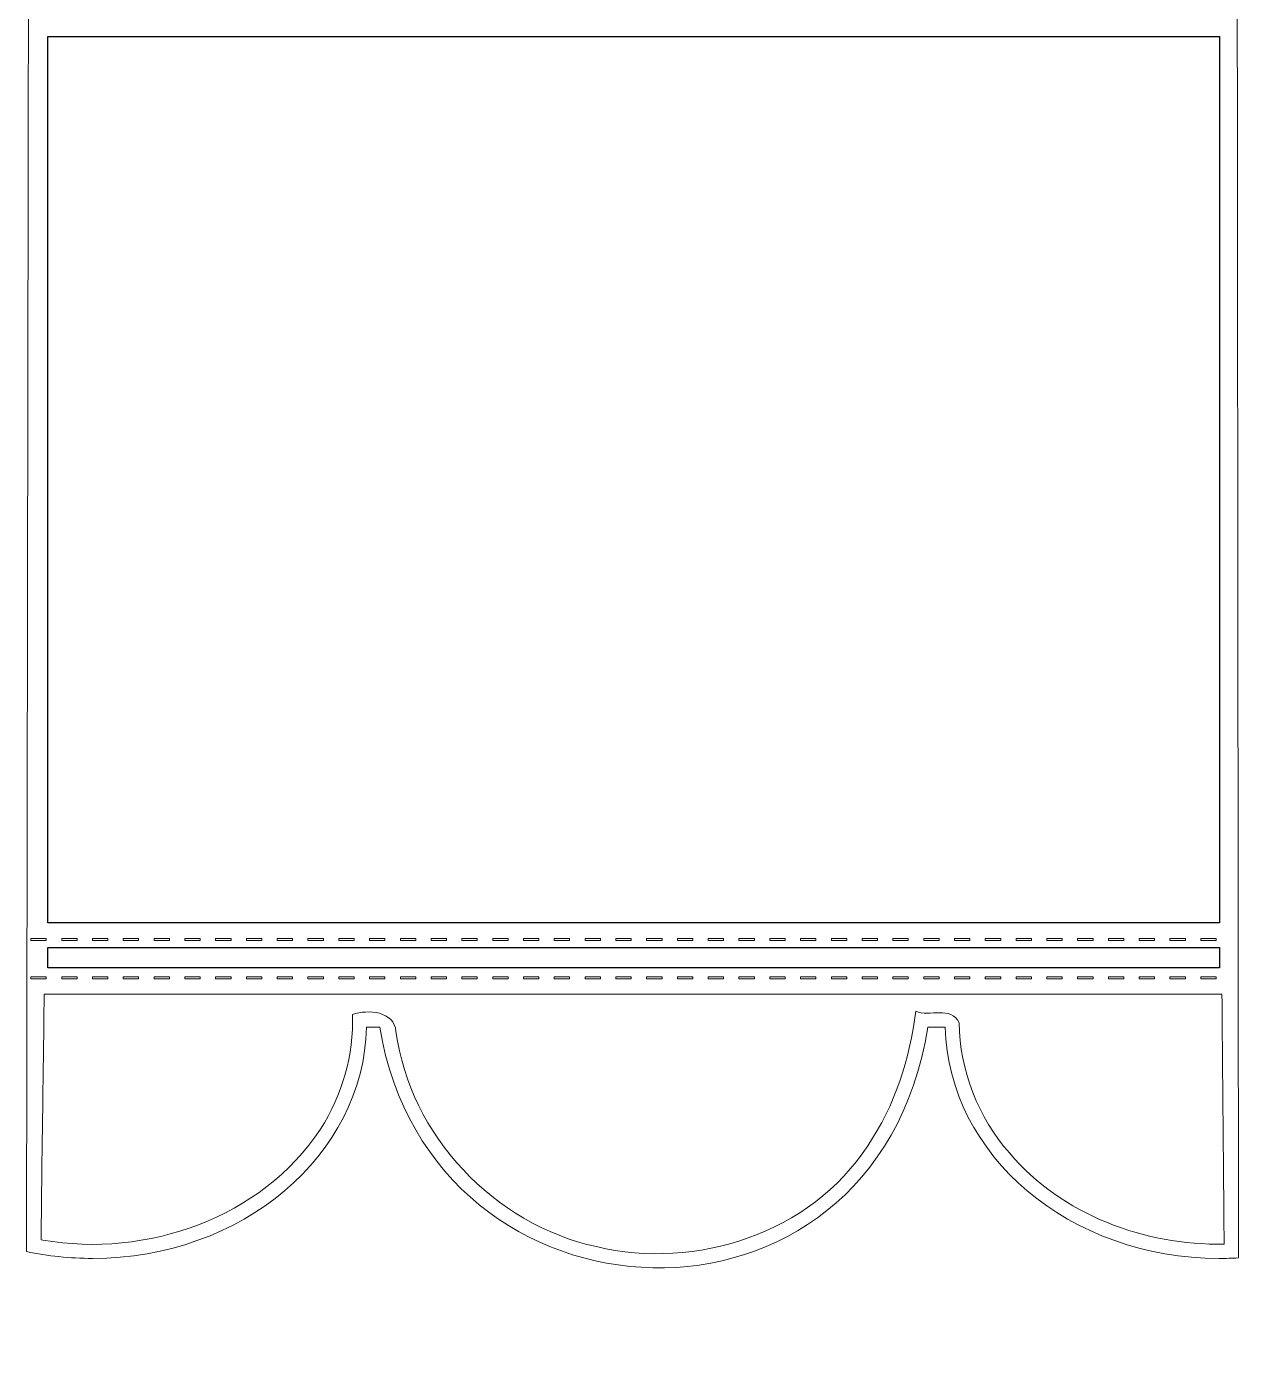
# Model space of a CAD drawing. Header units: centimetres. Extents: x -6.7 to 6.7, y -14.3 to 13.3.
# Drawn here: x -6.74 to 6.74, y -14.3 to 0.51 of the extents above; entities that cross this region are included whole.
import ezdxf

# ---------------------------------------------------------------- set-up
doc = ezdxf.new("R2010")
doc.units = ezdxf.units.CM
doc.header["$MEASUREMENT"] = 0
doc.layers.add('Layer 1', color=7, linetype='Continuous')

msp = doc.modelspace()

# ---------------------------------------------------------------- linework, layer by layer
at = {"layer": 'Layer 1', "color": 42, "lineweight": 20}
for points, knots in [([(-6.73678, -13.11381), (-6.50203, -13.16373), (-6.25661, -13.1907), (-6.00401, -13.1907), (-6.00401, -13.1907), (-4.34203, -13.1907), (-2.98967, -12.04397), (-2.95726, -10.62065), (-2.95726, -10.62065), (-2.95726, -10.62065), (-2.81017, -10.62065), (-2.81017, -10.62065), (-2.81017, -10.62065), (-2.24675, -14.07084), (2.69384, -14.3019), (3.28332, -10.62065), (3.28332, -10.62065), (3.28332, -10.62065), (3.47788, -10.62065), (3.47788, -10.62065), (3.47788, -10.62065), (3.51029, -12.04397), (4.86198, -13.1907), (6.52396, -13.1907), (6.52396, -13.1907), (6.5954, -13.1907), (6.66635, -13.18885), (6.73657, -13.18468), (6.73657, -13.18468), (6.73657, -13.18468), (6.71317, 13.29534), (6.71317, 13.29534), (6.71317, 13.29534), (6.71317, 13.29534), (-6.69867, 13.29534), (-6.69867, 13.29534), (-6.69867, 13.29534), (-6.69867, 13.29534), (-6.73678, -13.11381), (-6.73678, -13.11381)], [0, 0, 0, 0, 0.09090909, 0.09090909, 0.09090909, 0.09090909, 0.18181818, 0.18181818, 0.18181818, 0.18181818, 0.27272727, 0.27272727, 0.27272727, 0.27272727, 0.36363636, 0.36363636, 0.36363636, 0.36363636, 0.45454545, 0.45454545, 0.45454545, 0.45454545, 0.54545455, 0.54545455, 0.54545455, 0.54545455, 0.63636364, 0.63636364, 0.63636364, 0.63636364, 0.72727273, 0.72727273, 0.72727273, 0.72727273, 0.81818182, 0.81818182, 0.81818182, 0.81818182, 1, 1, 1, 1]), ([(-6.68931, -9.65454), (-6.68931, -9.65454), (-6.68931, -9.63315), (-6.68931, -9.63315), (-6.68931, -9.63315), (-6.68931, -9.63315), (-6.51815, -9.63315), (-6.51815, -9.63315), (-6.51815, -9.63315), (-6.51815, -9.63315), (-6.51815, -9.65454), (-6.51815, -9.65454), (-6.51815, -9.65454), (-6.51815, -9.65454), (-6.68931, -9.65454), (-6.68931, -9.65454)], [0, 0, 0, 0, 0.2, 0.2, 0.2, 0.2, 0.4, 0.4, 0.4, 0.4, 0.6, 0.6, 0.6, 0.6, 1, 1, 1, 1]), ([(-6.347, -9.65454), (-6.347, -9.65454), (-6.347, -9.63315), (-6.347, -9.63315), (-6.347, -9.63315), (-6.347, -9.63315), (-6.17584, -9.63315), (-6.17584, -9.63315), (-6.17584, -9.63315), (-6.17584, -9.63315), (-6.17584, -9.65454), (-6.17584, -9.65454), (-6.17584, -9.65454), (-6.17584, -9.65454), (-6.347, -9.65454), (-6.347, -9.65454)], [0, 0, 0, 0, 0.2, 0.2, 0.2, 0.2, 0.4, 0.4, 0.4, 0.4, 0.6, 0.6, 0.6, 0.6, 1, 1, 1, 1]), ([(-6.00468, -9.65454), (-6.00468, -9.65454), (-6.00468, -9.63315), (-6.00468, -9.63315), (-6.00468, -9.63315), (-6.00468, -9.63315), (-5.83352, -9.63315), (-5.83352, -9.63315), (-5.83352, -9.63315), (-5.83352, -9.63315), (-5.83352, -9.65454), (-5.83352, -9.65454), (-5.83352, -9.65454), (-5.83352, -9.65454), (-6.00468, -9.65454), (-6.00468, -9.65454)], [0, 0, 0, 0, 0.2, 0.2, 0.2, 0.2, 0.4, 0.4, 0.4, 0.4, 0.6, 0.6, 0.6, 0.6, 1, 1, 1, 1]), ([(-5.66236, -9.65454), (-5.66236, -9.65454), (-5.66236, -9.63315), (-5.66236, -9.63315), (-5.66236, -9.63315), (-5.66236, -9.63315), (-5.4912, -9.63315), (-5.4912, -9.63315), (-5.4912, -9.63315), (-5.4912, -9.63315), (-5.4912, -9.65454), (-5.4912, -9.65454), (-5.4912, -9.65454), (-5.4912, -9.65454), (-5.66236, -9.65454), (-5.66236, -9.65454)], [0, 0, 0, 0, 0.2, 0.2, 0.2, 0.2, 0.4, 0.4, 0.4, 0.4, 0.6, 0.6, 0.6, 0.6, 1, 1, 1, 1]), ([(-5.32005, -9.65454), (-5.32005, -9.65454), (-5.32005, -9.63315), (-5.32005, -9.63315), (-5.32005, -9.63315), (-5.32005, -9.63315), (-5.14889, -9.63315), (-5.14889, -9.63315), (-5.14889, -9.63315), (-5.14889, -9.63315), (-5.14889, -9.65454), (-5.14889, -9.65454), (-5.14889, -9.65454), (-5.14889, -9.65454), (-5.32005, -9.65454), (-5.32005, -9.65454)], [0, 0, 0, 0, 0.2, 0.2, 0.2, 0.2, 0.4, 0.4, 0.4, 0.4, 0.6, 0.6, 0.6, 0.6, 1, 1, 1, 1]), ([(-4.97773, -9.65454), (-4.97773, -9.65454), (-4.97773, -9.63315), (-4.97773, -9.63315), (-4.97773, -9.63315), (-4.97773, -9.63315), (-4.80657, -9.63315), (-4.80657, -9.63315), (-4.80657, -9.63315), (-4.80657, -9.63315), (-4.80657, -9.65454), (-4.80657, -9.65454), (-4.80657, -9.65454), (-4.80657, -9.65454), (-4.97773, -9.65454), (-4.97773, -9.65454)], [0, 0, 0, 0, 0.2, 0.2, 0.2, 0.2, 0.4, 0.4, 0.4, 0.4, 0.6, 0.6, 0.6, 0.6, 1, 1, 1, 1]), ([(-4.63542, -9.65454), (-4.63542, -9.65454), (-4.63542, -9.63315), (-4.63542, -9.63315), (-4.63542, -9.63315), (-4.63542, -9.63315), (-4.46426, -9.63315), (-4.46426, -9.63315), (-4.46426, -9.63315), (-4.46426, -9.63315), (-4.46426, -9.65454), (-4.46426, -9.65454), (-4.46426, -9.65454), (-4.46426, -9.65454), (-4.63542, -9.65454), (-4.63542, -9.65454)], [0, 0, 0, 0, 0.2, 0.2, 0.2, 0.2, 0.4, 0.4, 0.4, 0.4, 0.6, 0.6, 0.6, 0.6, 1, 1, 1, 1]), ([(-4.2931, -9.65454), (-4.2931, -9.65454), (-4.2931, -9.63315), (-4.2931, -9.63315), (-4.2931, -9.63315), (-4.2931, -9.63315), (-4.12194, -9.63315), (-4.12194, -9.63315), (-4.12194, -9.63315), (-4.12194, -9.63315), (-4.12194, -9.65454), (-4.12194, -9.65454), (-4.12194, -9.65454), (-4.12194, -9.65454), (-4.2931, -9.65454), (-4.2931, -9.65454)], [0, 0, 0, 0, 0.2, 0.2, 0.2, 0.2, 0.4, 0.4, 0.4, 0.4, 0.6, 0.6, 0.6, 0.6, 1, 1, 1, 1]), ([(-3.95078, -9.65454), (-3.95078, -9.65454), (-3.95078, -9.63315), (-3.95078, -9.63315), (-3.95078, -9.63315), (-3.95078, -9.63315), (-3.77962, -9.63315), (-3.77962, -9.63315), (-3.77962, -9.63315), (-3.77962, -9.63315), (-3.77962, -9.65454), (-3.77962, -9.65454), (-3.77962, -9.65454), (-3.77962, -9.65454), (-3.95078, -9.65454), (-3.95078, -9.65454)], [0, 0, 0, 0, 0.2, 0.2, 0.2, 0.2, 0.4, 0.4, 0.4, 0.4, 0.6, 0.6, 0.6, 0.6, 1, 1, 1, 1]), ([(-3.60847, -9.65454), (-3.60847, -9.65454), (-3.60847, -9.63315), (-3.60847, -9.63315), (-3.60847, -9.63315), (-3.60847, -9.63315), (-3.43731, -9.63315), (-3.43731, -9.63315), (-3.43731, -9.63315), (-3.43731, -9.63315), (-3.43731, -9.65454), (-3.43731, -9.65454), (-3.43731, -9.65454), (-3.43731, -9.65454), (-3.60847, -9.65454), (-3.60847, -9.65454)], [0, 0, 0, 0, 0.2, 0.2, 0.2, 0.2, 0.4, 0.4, 0.4, 0.4, 0.6, 0.6, 0.6, 0.6, 1, 1, 1, 1]), ([(-3.26615, -9.65454), (-3.26615, -9.65454), (-3.26615, -9.63315), (-3.26615, -9.63315), (-3.26615, -9.63315), (-3.26615, -9.63315), (-3.09499, -9.63315), (-3.09499, -9.63315), (-3.09499, -9.63315), (-3.09499, -9.63315), (-3.09499, -9.65454), (-3.09499, -9.65454), (-3.09499, -9.65454), (-3.09499, -9.65454), (-3.26615, -9.65454), (-3.26615, -9.65454)], [0, 0, 0, 0, 0.2, 0.2, 0.2, 0.2, 0.4, 0.4, 0.4, 0.4, 0.6, 0.6, 0.6, 0.6, 1, 1, 1, 1]), ([(-2.92384, -9.65454), (-2.92384, -9.65454), (-2.92384, -9.63315), (-2.92384, -9.63315), (-2.92384, -9.63315), (-2.92384, -9.63315), (-2.75268, -9.63315), (-2.75268, -9.63315), (-2.75268, -9.63315), (-2.75268, -9.63315), (-2.75268, -9.65454), (-2.75268, -9.65454), (-2.75268, -9.65454), (-2.75268, -9.65454), (-2.92384, -9.65454), (-2.92384, -9.65454)], [0, 0, 0, 0, 0.2, 0.2, 0.2, 0.2, 0.4, 0.4, 0.4, 0.4, 0.6, 0.6, 0.6, 0.6, 1, 1, 1, 1]), ([(-2.58152, -9.65454), (-2.58152, -9.65454), (-2.58152, -9.63315), (-2.58152, -9.63315), (-2.58152, -9.63315), (-2.58152, -9.63315), (-2.41036, -9.63315), (-2.41036, -9.63315), (-2.41036, -9.63315), (-2.41036, -9.63315), (-2.41036, -9.65454), (-2.41036, -9.65454), (-2.41036, -9.65454), (-2.41036, -9.65454), (-2.58152, -9.65454), (-2.58152, -9.65454)], [0, 0, 0, 0, 0.2, 0.2, 0.2, 0.2, 0.4, 0.4, 0.4, 0.4, 0.6, 0.6, 0.6, 0.6, 1, 1, 1, 1]), ([(-2.2392, -9.65454), (-2.2392, -9.65454), (-2.2392, -9.63315), (-2.2392, -9.63315), (-2.2392, -9.63315), (-2.2392, -9.63315), (-2.06804, -9.63315), (-2.06804, -9.63315), (-2.06804, -9.63315), (-2.06804, -9.63315), (-2.06804, -9.65454), (-2.06804, -9.65454), (-2.06804, -9.65454), (-2.06804, -9.65454), (-2.2392, -9.65454), (-2.2392, -9.65454)], [0, 0, 0, 0, 0.2, 0.2, 0.2, 0.2, 0.4, 0.4, 0.4, 0.4, 0.6, 0.6, 0.6, 0.6, 1, 1, 1, 1]), ([(-1.89689, -9.65454), (-1.89689, -9.65454), (-1.89689, -9.63315), (-1.89689, -9.63315), (-1.89689, -9.63315), (-1.89689, -9.63315), (-1.72573, -9.63315), (-1.72573, -9.63315), (-1.72573, -9.63315), (-1.72573, -9.63315), (-1.72573, -9.65454), (-1.72573, -9.65454), (-1.72573, -9.65454), (-1.72573, -9.65454), (-1.89689, -9.65454), (-1.89689, -9.65454)], [0, 0, 0, 0, 0.2, 0.2, 0.2, 0.2, 0.4, 0.4, 0.4, 0.4, 0.6, 0.6, 0.6, 0.6, 1, 1, 1, 1]), ([(-1.55457, -9.65454), (-1.55457, -9.65454), (-1.55457, -9.63315), (-1.55457, -9.63315), (-1.55457, -9.63315), (-1.55457, -9.63315), (-1.38341, -9.63315), (-1.38341, -9.63315), (-1.38341, -9.63315), (-1.38341, -9.63315), (-1.38341, -9.65454), (-1.38341, -9.65454), (-1.38341, -9.65454), (-1.38341, -9.65454), (-1.55457, -9.65454), (-1.55457, -9.65454)], [0, 0, 0, 0, 0.2, 0.2, 0.2, 0.2, 0.4, 0.4, 0.4, 0.4, 0.6, 0.6, 0.6, 0.6, 1, 1, 1, 1]), ([(-1.21225, -9.65454), (-1.21225, -9.65454), (-1.21225, -9.63315), (-1.21225, -9.63315), (-1.21225, -9.63315), (-1.21225, -9.63315), (-1.04109, -9.63315), (-1.04109, -9.63315), (-1.04109, -9.63315), (-1.04109, -9.63315), (-1.04109, -9.65454), (-1.04109, -9.65454), (-1.04109, -9.65454), (-1.04109, -9.65454), (-1.21225, -9.65454), (-1.21225, -9.65454)], [0, 0, 0, 0, 0.2, 0.2, 0.2, 0.2, 0.4, 0.4, 0.4, 0.4, 0.6, 0.6, 0.6, 0.6, 1, 1, 1, 1]), ([(-0.86994, -9.65454), (-0.86994, -9.65454), (-0.86994, -9.63315), (-0.86994, -9.63315), (-0.86994, -9.63315), (-0.86994, -9.63315), (-0.69878, -9.63315), (-0.69878, -9.63315), (-0.69878, -9.63315), (-0.69878, -9.63315), (-0.69878, -9.65454), (-0.69878, -9.65454), (-0.69878, -9.65454), (-0.69878, -9.65454), (-0.86994, -9.65454), (-0.86994, -9.65454)], [0, 0, 0, 0, 0.2, 0.2, 0.2, 0.2, 0.4, 0.4, 0.4, 0.4, 0.6, 0.6, 0.6, 0.6, 1, 1, 1, 1]), ([(-0.52762, -9.65454), (-0.52762, -9.65454), (-0.52762, -9.63315), (-0.52762, -9.63315), (-0.52762, -9.63315), (-0.52762, -9.63315), (-0.35646, -9.63315), (-0.35646, -9.63315), (-0.35646, -9.63315), (-0.35646, -9.63315), (-0.35646, -9.65454), (-0.35646, -9.65454), (-0.35646, -9.65454), (-0.35646, -9.65454), (-0.52762, -9.65454), (-0.52762, -9.65454)], [0, 0, 0, 0, 0.2, 0.2, 0.2, 0.2, 0.4, 0.4, 0.4, 0.4, 0.6, 0.6, 0.6, 0.6, 1, 1, 1, 1]), ([(-0.18531, -9.65454), (-0.18531, -9.65454), (-0.18531, -9.63315), (-0.18531, -9.63315), (-0.18531, -9.63315), (-0.18531, -9.63315), (-0.01415, -9.63315), (-0.01415, -9.63315), (-0.01415, -9.63315), (-0.01415, -9.63315), (-0.01415, -9.65454), (-0.01415, -9.65454), (-0.01415, -9.65454), (-0.01415, -9.65454), (-0.18531, -9.65454), (-0.18531, -9.65454)], [0, 0, 0, 0, 0.2, 0.2, 0.2, 0.2, 0.4, 0.4, 0.4, 0.4, 0.6, 0.6, 0.6, 0.6, 1, 1, 1, 1]), ([(0.15701, -9.65454), (0.15701, -9.65454), (0.15701, -9.63315), (0.15701, -9.63315), (0.15701, -9.63315), (0.15701, -9.63315), (0.32817, -9.63315), (0.32817, -9.63315), (0.32817, -9.63315), (0.32817, -9.63315), (0.32817, -9.65454), (0.32817, -9.65454), (0.32817, -9.65454), (0.32817, -9.65454), (0.15701, -9.65454), (0.15701, -9.65454)], [0, 0, 0, 0, 0.2, 0.2, 0.2, 0.2, 0.4, 0.4, 0.4, 0.4, 0.6, 0.6, 0.6, 0.6, 1, 1, 1, 1]), ([(0.49933, -9.65454), (0.49933, -9.65454), (0.49933, -9.63315), (0.49933, -9.63315), (0.49933, -9.63315), (0.49933, -9.63315), (0.67049, -9.63315), (0.67049, -9.63315), (0.67049, -9.63315), (0.67049, -9.63315), (0.67049, -9.65454), (0.67049, -9.65454), (0.67049, -9.65454), (0.67049, -9.65454), (0.49933, -9.65454), (0.49933, -9.65454)], [0, 0, 0, 0, 0.2, 0.2, 0.2, 0.2, 0.4, 0.4, 0.4, 0.4, 0.6, 0.6, 0.6, 0.6, 1, 1, 1, 1]), ([(0.84164, -9.65454), (0.84164, -9.65454), (0.84164, -9.63315), (0.84164, -9.63315), (0.84164, -9.63315), (0.84164, -9.63315), (1.0128, -9.63315), (1.0128, -9.63315), (1.0128, -9.63315), (1.0128, -9.63315), (1.0128, -9.65454), (1.0128, -9.65454), (1.0128, -9.65454), (1.0128, -9.65454), (0.84164, -9.65454), (0.84164, -9.65454)], [0, 0, 0, 0, 0.2, 0.2, 0.2, 0.2, 0.4, 0.4, 0.4, 0.4, 0.6, 0.6, 0.6, 0.6, 1, 1, 1, 1]), ([(1.18396, -9.65454), (1.18396, -9.65454), (1.18396, -9.63315), (1.18396, -9.63315), (1.18396, -9.63315), (1.18396, -9.63315), (1.35512, -9.63315), (1.35512, -9.63315), (1.35512, -9.63315), (1.35512, -9.63315), (1.35512, -9.65454), (1.35512, -9.65454), (1.35512, -9.65454), (1.35512, -9.65454), (1.18396, -9.65454), (1.18396, -9.65454)], [0, 0, 0, 0, 0.2, 0.2, 0.2, 0.2, 0.4, 0.4, 0.4, 0.4, 0.6, 0.6, 0.6, 0.6, 1, 1, 1, 1]), ([(1.52627, -9.65454), (1.52627, -9.65454), (1.52627, -9.63315), (1.52627, -9.63315), (1.52627, -9.63315), (1.52627, -9.63315), (1.69743, -9.63315), (1.69743, -9.63315), (1.69743, -9.63315), (1.69743, -9.63315), (1.69743, -9.65454), (1.69743, -9.65454), (1.69743, -9.65454), (1.69743, -9.65454), (1.52627, -9.65454), (1.52627, -9.65454)], [0, 0, 0, 0, 0.2, 0.2, 0.2, 0.2, 0.4, 0.4, 0.4, 0.4, 0.6, 0.6, 0.6, 0.6, 1, 1, 1, 1]), ([(1.86859, -9.65454), (1.86859, -9.65454), (1.86859, -9.63315), (1.86859, -9.63315), (1.86859, -9.63315), (1.86859, -9.63315), (2.03975, -9.63315), (2.03975, -9.63315), (2.03975, -9.63315), (2.03975, -9.63315), (2.03975, -9.65454), (2.03975, -9.65454), (2.03975, -9.65454), (2.03975, -9.65454), (1.86859, -9.65454), (1.86859, -9.65454)], [0, 0, 0, 0, 0.2, 0.2, 0.2, 0.2, 0.4, 0.4, 0.4, 0.4, 0.6, 0.6, 0.6, 0.6, 1, 1, 1, 1]), ([(2.21091, -9.65454), (2.21091, -9.65454), (2.21091, -9.63315), (2.21091, -9.63315), (2.21091, -9.63315), (2.21091, -9.63315), (2.38207, -9.63315), (2.38207, -9.63315), (2.38207, -9.63315), (2.38207, -9.63315), (2.38207, -9.65454), (2.38207, -9.65454), (2.38207, -9.65454), (2.38207, -9.65454), (2.21091, -9.65454), (2.21091, -9.65454)], [0, 0, 0, 0, 0.2, 0.2, 0.2, 0.2, 0.4, 0.4, 0.4, 0.4, 0.6, 0.6, 0.6, 0.6, 1, 1, 1, 1]), ([(2.55322, -9.65454), (2.55322, -9.65454), (2.55322, -9.63315), (2.55322, -9.63315), (2.55322, -9.63315), (2.55322, -9.63315), (2.72438, -9.63315), (2.72438, -9.63315), (2.72438, -9.63315), (2.72438, -9.63315), (2.72438, -9.65454), (2.72438, -9.65454), (2.72438, -9.65454), (2.72438, -9.65454), (2.55322, -9.65454), (2.55322, -9.65454)], [0, 0, 0, 0, 0.2, 0.2, 0.2, 0.2, 0.4, 0.4, 0.4, 0.4, 0.6, 0.6, 0.6, 0.6, 1, 1, 1, 1]), ([(2.89554, -9.65454), (2.89554, -9.65454), (2.89554, -9.63315), (2.89554, -9.63315), (2.89554, -9.63315), (2.89554, -9.63315), (3.0667, -9.63315), (3.0667, -9.63315), (3.0667, -9.63315), (3.0667, -9.63315), (3.0667, -9.65454), (3.0667, -9.65454), (3.0667, -9.65454), (3.0667, -9.65454), (2.89554, -9.65454), (2.89554, -9.65454)], [0, 0, 0, 0, 0.2, 0.2, 0.2, 0.2, 0.4, 0.4, 0.4, 0.4, 0.6, 0.6, 0.6, 0.6, 1, 1, 1, 1]), ([(3.23786, -9.65454), (3.23786, -9.65454), (3.23786, -9.63315), (3.23786, -9.63315), (3.23786, -9.63315), (3.23786, -9.63315), (3.40902, -9.63315), (3.40902, -9.63315), (3.40902, -9.63315), (3.40902, -9.63315), (3.40902, -9.65454), (3.40902, -9.65454), (3.40902, -9.65454), (3.40902, -9.65454), (3.23786, -9.65454), (3.23786, -9.65454)], [0, 0, 0, 0, 0.2, 0.2, 0.2, 0.2, 0.4, 0.4, 0.4, 0.4, 0.6, 0.6, 0.6, 0.6, 1, 1, 1, 1]), ([(3.58017, -9.65454), (3.58017, -9.65454), (3.58017, -9.63315), (3.58017, -9.63315), (3.58017, -9.63315), (3.58017, -9.63315), (3.75133, -9.63315), (3.75133, -9.63315), (3.75133, -9.63315), (3.75133, -9.63315), (3.75133, -9.65454), (3.75133, -9.65454), (3.75133, -9.65454), (3.75133, -9.65454), (3.58017, -9.65454), (3.58017, -9.65454)], [0, 0, 0, 0, 0.2, 0.2, 0.2, 0.2, 0.4, 0.4, 0.4, 0.4, 0.6, 0.6, 0.6, 0.6, 1, 1, 1, 1]), ([(3.92249, -9.65454), (3.92249, -9.65454), (3.92249, -9.63315), (3.92249, -9.63315), (3.92249, -9.63315), (3.92249, -9.63315), (4.09365, -9.63315), (4.09365, -9.63315), (4.09365, -9.63315), (4.09365, -9.63315), (4.09365, -9.65454), (4.09365, -9.65454), (4.09365, -9.65454), (4.09365, -9.65454), (3.92249, -9.65454), (3.92249, -9.65454)], [0, 0, 0, 0, 0.2, 0.2, 0.2, 0.2, 0.4, 0.4, 0.4, 0.4, 0.6, 0.6, 0.6, 0.6, 1, 1, 1, 1]), ([(4.2648, -9.65454), (4.2648, -9.65454), (4.2648, -9.63315), (4.2648, -9.63315), (4.2648, -9.63315), (4.2648, -9.63315), (4.43596, -9.63315), (4.43596, -9.63315), (4.43596, -9.63315), (4.43596, -9.63315), (4.43596, -9.65454), (4.43596, -9.65454), (4.43596, -9.65454), (4.43596, -9.65454), (4.2648, -9.65454), (4.2648, -9.65454)], [0, 0, 0, 0, 0.2, 0.2, 0.2, 0.2, 0.4, 0.4, 0.4, 0.4, 0.6, 0.6, 0.6, 0.6, 1, 1, 1, 1]), ([(4.60712, -9.65454), (4.60712, -9.65454), (4.60712, -9.63315), (4.60712, -9.63315), (4.60712, -9.63315), (4.60712, -9.63315), (4.77828, -9.63315), (4.77828, -9.63315), (4.77828, -9.63315), (4.77828, -9.63315), (4.77828, -9.65454), (4.77828, -9.65454), (4.77828, -9.65454), (4.77828, -9.65454), (4.60712, -9.65454), (4.60712, -9.65454)], [0, 0, 0, 0, 0.2, 0.2, 0.2, 0.2, 0.4, 0.4, 0.4, 0.4, 0.6, 0.6, 0.6, 0.6, 1, 1, 1, 1]), ([(4.94944, -9.65454), (4.94944, -9.65454), (4.94944, -9.63315), (4.94944, -9.63315), (4.94944, -9.63315), (4.94944, -9.63315), (5.1206, -9.63315), (5.1206, -9.63315), (5.1206, -9.63315), (5.1206, -9.63315), (5.1206, -9.65454), (5.1206, -9.65454), (5.1206, -9.65454), (5.1206, -9.65454), (4.94944, -9.65454), (4.94944, -9.65454)], [0, 0, 0, 0, 0.2, 0.2, 0.2, 0.2, 0.4, 0.4, 0.4, 0.4, 0.6, 0.6, 0.6, 0.6, 1, 1, 1, 1]), ([(5.29175, -9.65454), (5.29175, -9.65454), (5.29175, -9.63315), (5.29175, -9.63315), (5.29175, -9.63315), (5.29175, -9.63315), (5.46291, -9.63315), (5.46291, -9.63315), (5.46291, -9.63315), (5.46291, -9.63315), (5.46291, -9.65454), (5.46291, -9.65454), (5.46291, -9.65454), (5.46291, -9.65454), (5.29175, -9.65454), (5.29175, -9.65454)], [0, 0, 0, 0, 0.2, 0.2, 0.2, 0.2, 0.4, 0.4, 0.4, 0.4, 0.6, 0.6, 0.6, 0.6, 1, 1, 1, 1]), ([(5.63407, -9.65454), (5.63407, -9.65454), (5.63407, -9.63315), (5.63407, -9.63315), (5.63407, -9.63315), (5.63407, -9.63315), (5.80523, -9.63315), (5.80523, -9.63315), (5.80523, -9.63315), (5.80523, -9.63315), (5.80523, -9.65454), (5.80523, -9.65454), (5.80523, -9.65454), (5.80523, -9.65454), (5.63407, -9.65454), (5.63407, -9.65454)], [0, 0, 0, 0, 0.2, 0.2, 0.2, 0.2, 0.4, 0.4, 0.4, 0.4, 0.6, 0.6, 0.6, 0.6, 1, 1, 1, 1]), ([(5.97638, -9.65454), (5.97638, -9.65454), (5.97638, -9.63315), (5.97638, -9.63315), (5.97638, -9.63315), (5.97638, -9.63315), (6.14754, -9.63315), (6.14754, -9.63315), (6.14754, -9.63315), (6.14754, -9.63315), (6.14754, -9.65454), (6.14754, -9.65454), (6.14754, -9.65454), (6.14754, -9.65454), (5.97638, -9.65454), (5.97638, -9.65454)], [0, 0, 0, 0, 0.2, 0.2, 0.2, 0.2, 0.4, 0.4, 0.4, 0.4, 0.6, 0.6, 0.6, 0.6, 1, 1, 1, 1]), ([(6.3187, -9.65454), (6.3187, -9.65454), (6.3187, -9.63315), (6.3187, -9.63315), (6.3187, -9.63315), (6.3187, -9.63315), (6.48986, -9.63315), (6.48986, -9.63315), (6.48986, -9.63315), (6.48986, -9.63315), (6.48986, -9.65454), (6.48986, -9.65454), (6.48986, -9.65454), (6.48986, -9.65454), (6.3187, -9.65454), (6.3187, -9.65454)], [0, 0, 0, 0, 0.2, 0.2, 0.2, 0.2, 0.4, 0.4, 0.4, 0.4, 0.6, 0.6, 0.6, 0.6, 1, 1, 1, 1]), ([(-6.68931, -10.08244), (-6.68931, -10.08244), (-6.68931, -10.06104), (-6.68931, -10.06104), (-6.68931, -10.06104), (-6.68931, -10.06104), (-6.51815, -10.06104), (-6.51815, -10.06104), (-6.51815, -10.06104), (-6.51815, -10.06104), (-6.51815, -10.08244), (-6.51815, -10.08244), (-6.51815, -10.08244), (-6.51815, -10.08244), (-6.68931, -10.08244), (-6.68931, -10.08244)], [0, 0, 0, 0, 0.2, 0.2, 0.2, 0.2, 0.4, 0.4, 0.4, 0.4, 0.6, 0.6, 0.6, 0.6, 1, 1, 1, 1]), ([(-6.347, -10.08244), (-6.347, -10.08244), (-6.347, -10.06104), (-6.347, -10.06104), (-6.347, -10.06104), (-6.347, -10.06104), (-6.17584, -10.06104), (-6.17584, -10.06104), (-6.17584, -10.06104), (-6.17584, -10.06104), (-6.17584, -10.08244), (-6.17584, -10.08244), (-6.17584, -10.08244), (-6.17584, -10.08244), (-6.347, -10.08244), (-6.347, -10.08244)], [0, 0, 0, 0, 0.2, 0.2, 0.2, 0.2, 0.4, 0.4, 0.4, 0.4, 0.6, 0.6, 0.6, 0.6, 1, 1, 1, 1]), ([(-6.00468, -10.08244), (-6.00468, -10.08244), (-6.00468, -10.06104), (-6.00468, -10.06104), (-6.00468, -10.06104), (-6.00468, -10.06104), (-5.83352, -10.06104), (-5.83352, -10.06104), (-5.83352, -10.06104), (-5.83352, -10.06104), (-5.83352, -10.08244), (-5.83352, -10.08244), (-5.83352, -10.08244), (-5.83352, -10.08244), (-6.00468, -10.08244), (-6.00468, -10.08244)], [0, 0, 0, 0, 0.2, 0.2, 0.2, 0.2, 0.4, 0.4, 0.4, 0.4, 0.6, 0.6, 0.6, 0.6, 1, 1, 1, 1]), ([(-5.66236, -10.08244), (-5.66236, -10.08244), (-5.66236, -10.06104), (-5.66236, -10.06104), (-5.66236, -10.06104), (-5.66236, -10.06104), (-5.4912, -10.06104), (-5.4912, -10.06104), (-5.4912, -10.06104), (-5.4912, -10.06104), (-5.4912, -10.08244), (-5.4912, -10.08244), (-5.4912, -10.08244), (-5.4912, -10.08244), (-5.66236, -10.08244), (-5.66236, -10.08244)], [0, 0, 0, 0, 0.2, 0.2, 0.2, 0.2, 0.4, 0.4, 0.4, 0.4, 0.6, 0.6, 0.6, 0.6, 1, 1, 1, 1]), ([(-5.32005, -10.08244), (-5.32005, -10.08244), (-5.32005, -10.06104), (-5.32005, -10.06104), (-5.32005, -10.06104), (-5.32005, -10.06104), (-5.14889, -10.06104), (-5.14889, -10.06104), (-5.14889, -10.06104), (-5.14889, -10.06104), (-5.14889, -10.08244), (-5.14889, -10.08244), (-5.14889, -10.08244), (-5.14889, -10.08244), (-5.32005, -10.08244), (-5.32005, -10.08244)], [0, 0, 0, 0, 0.2, 0.2, 0.2, 0.2, 0.4, 0.4, 0.4, 0.4, 0.6, 0.6, 0.6, 0.6, 1, 1, 1, 1]), ([(-4.97773, -10.08244), (-4.97773, -10.08244), (-4.97773, -10.06104), (-4.97773, -10.06104), (-4.97773, -10.06104), (-4.97773, -10.06104), (-4.80657, -10.06104), (-4.80657, -10.06104), (-4.80657, -10.06104), (-4.80657, -10.06104), (-4.80657, -10.08244), (-4.80657, -10.08244), (-4.80657, -10.08244), (-4.80657, -10.08244), (-4.97773, -10.08244), (-4.97773, -10.08244)], [0, 0, 0, 0, 0.2, 0.2, 0.2, 0.2, 0.4, 0.4, 0.4, 0.4, 0.6, 0.6, 0.6, 0.6, 1, 1, 1, 1]), ([(-4.63542, -10.08244), (-4.63542, -10.08244), (-4.63542, -10.06104), (-4.63542, -10.06104), (-4.63542, -10.06104), (-4.63542, -10.06104), (-4.46426, -10.06104), (-4.46426, -10.06104), (-4.46426, -10.06104), (-4.46426, -10.06104), (-4.46426, -10.08244), (-4.46426, -10.08244), (-4.46426, -10.08244), (-4.46426, -10.08244), (-4.63542, -10.08244), (-4.63542, -10.08244)], [0, 0, 0, 0, 0.2, 0.2, 0.2, 0.2, 0.4, 0.4, 0.4, 0.4, 0.6, 0.6, 0.6, 0.6, 1, 1, 1, 1]), ([(-4.2931, -10.08244), (-4.2931, -10.08244), (-4.2931, -10.06104), (-4.2931, -10.06104), (-4.2931, -10.06104), (-4.2931, -10.06104), (-4.12194, -10.06104), (-4.12194, -10.06104), (-4.12194, -10.06104), (-4.12194, -10.06104), (-4.12194, -10.08244), (-4.12194, -10.08244), (-4.12194, -10.08244), (-4.12194, -10.08244), (-4.2931, -10.08244), (-4.2931, -10.08244)], [0, 0, 0, 0, 0.2, 0.2, 0.2, 0.2, 0.4, 0.4, 0.4, 0.4, 0.6, 0.6, 0.6, 0.6, 1, 1, 1, 1]), ([(-3.95078, -10.08244), (-3.95078, -10.08244), (-3.95078, -10.06104), (-3.95078, -10.06104), (-3.95078, -10.06104), (-3.95078, -10.06104), (-3.77962, -10.06104), (-3.77962, -10.06104), (-3.77962, -10.06104), (-3.77962, -10.06104), (-3.77962, -10.08244), (-3.77962, -10.08244), (-3.77962, -10.08244), (-3.77962, -10.08244), (-3.95078, -10.08244), (-3.95078, -10.08244)], [0, 0, 0, 0, 0.2, 0.2, 0.2, 0.2, 0.4, 0.4, 0.4, 0.4, 0.6, 0.6, 0.6, 0.6, 1, 1, 1, 1]), ([(-3.60847, -10.08244), (-3.60847, -10.08244), (-3.60847, -10.06104), (-3.60847, -10.06104), (-3.60847, -10.06104), (-3.60847, -10.06104), (-3.43731, -10.06104), (-3.43731, -10.06104), (-3.43731, -10.06104), (-3.43731, -10.06104), (-3.43731, -10.08244), (-3.43731, -10.08244), (-3.43731, -10.08244), (-3.43731, -10.08244), (-3.60847, -10.08244), (-3.60847, -10.08244)], [0, 0, 0, 0, 0.2, 0.2, 0.2, 0.2, 0.4, 0.4, 0.4, 0.4, 0.6, 0.6, 0.6, 0.6, 1, 1, 1, 1]), ([(-3.26615, -10.08244), (-3.26615, -10.08244), (-3.26615, -10.06104), (-3.26615, -10.06104), (-3.26615, -10.06104), (-3.26615, -10.06104), (-3.09499, -10.06104), (-3.09499, -10.06104), (-3.09499, -10.06104), (-3.09499, -10.06104), (-3.09499, -10.08244), (-3.09499, -10.08244), (-3.09499, -10.08244), (-3.09499, -10.08244), (-3.26615, -10.08244), (-3.26615, -10.08244)], [0, 0, 0, 0, 0.2, 0.2, 0.2, 0.2, 0.4, 0.4, 0.4, 0.4, 0.6, 0.6, 0.6, 0.6, 1, 1, 1, 1]), ([(-2.92384, -10.08244), (-2.92384, -10.08244), (-2.92384, -10.06104), (-2.92384, -10.06104), (-2.92384, -10.06104), (-2.92384, -10.06104), (-2.75268, -10.06104), (-2.75268, -10.06104), (-2.75268, -10.06104), (-2.75268, -10.06104), (-2.75268, -10.08244), (-2.75268, -10.08244), (-2.75268, -10.08244), (-2.75268, -10.08244), (-2.92384, -10.08244), (-2.92384, -10.08244)], [0, 0, 0, 0, 0.2, 0.2, 0.2, 0.2, 0.4, 0.4, 0.4, 0.4, 0.6, 0.6, 0.6, 0.6, 1, 1, 1, 1]), ([(-2.58152, -10.08244), (-2.58152, -10.08244), (-2.58152, -10.06104), (-2.58152, -10.06104), (-2.58152, -10.06104), (-2.58152, -10.06104), (-2.41036, -10.06104), (-2.41036, -10.06104), (-2.41036, -10.06104), (-2.41036, -10.06104), (-2.41036, -10.08244), (-2.41036, -10.08244), (-2.41036, -10.08244), (-2.41036, -10.08244), (-2.58152, -10.08244), (-2.58152, -10.08244)], [0, 0, 0, 0, 0.2, 0.2, 0.2, 0.2, 0.4, 0.4, 0.4, 0.4, 0.6, 0.6, 0.6, 0.6, 1, 1, 1, 1]), ([(-2.2392, -10.08244), (-2.2392, -10.08244), (-2.2392, -10.06104), (-2.2392, -10.06104), (-2.2392, -10.06104), (-2.2392, -10.06104), (-2.06804, -10.06104), (-2.06804, -10.06104), (-2.06804, -10.06104), (-2.06804, -10.06104), (-2.06804, -10.08244), (-2.06804, -10.08244), (-2.06804, -10.08244), (-2.06804, -10.08244), (-2.2392, -10.08244), (-2.2392, -10.08244)], [0, 0, 0, 0, 0.2, 0.2, 0.2, 0.2, 0.4, 0.4, 0.4, 0.4, 0.6, 0.6, 0.6, 0.6, 1, 1, 1, 1]), ([(-1.89689, -10.08244), (-1.89689, -10.08244), (-1.89689, -10.06104), (-1.89689, -10.06104), (-1.89689, -10.06104), (-1.89689, -10.06104), (-1.72573, -10.06104), (-1.72573, -10.06104), (-1.72573, -10.06104), (-1.72573, -10.06104), (-1.72573, -10.08244), (-1.72573, -10.08244), (-1.72573, -10.08244), (-1.72573, -10.08244), (-1.89689, -10.08244), (-1.89689, -10.08244)], [0, 0, 0, 0, 0.2, 0.2, 0.2, 0.2, 0.4, 0.4, 0.4, 0.4, 0.6, 0.6, 0.6, 0.6, 1, 1, 1, 1]), ([(-1.55457, -10.08244), (-1.55457, -10.08244), (-1.55457, -10.06104), (-1.55457, -10.06104), (-1.55457, -10.06104), (-1.55457, -10.06104), (-1.38341, -10.06104), (-1.38341, -10.06104), (-1.38341, -10.06104), (-1.38341, -10.06104), (-1.38341, -10.08244), (-1.38341, -10.08244), (-1.38341, -10.08244), (-1.38341, -10.08244), (-1.55457, -10.08244), (-1.55457, -10.08244)], [0, 0, 0, 0, 0.2, 0.2, 0.2, 0.2, 0.4, 0.4, 0.4, 0.4, 0.6, 0.6, 0.6, 0.6, 1, 1, 1, 1]), ([(-1.21225, -10.08244), (-1.21225, -10.08244), (-1.21225, -10.06104), (-1.21225, -10.06104), (-1.21225, -10.06104), (-1.21225, -10.06104), (-1.04109, -10.06104), (-1.04109, -10.06104), (-1.04109, -10.06104), (-1.04109, -10.06104), (-1.04109, -10.08244), (-1.04109, -10.08244), (-1.04109, -10.08244), (-1.04109, -10.08244), (-1.21225, -10.08244), (-1.21225, -10.08244)], [0, 0, 0, 0, 0.2, 0.2, 0.2, 0.2, 0.4, 0.4, 0.4, 0.4, 0.6, 0.6, 0.6, 0.6, 1, 1, 1, 1]), ([(-0.86994, -10.08244), (-0.86994, -10.08244), (-0.86994, -10.06104), (-0.86994, -10.06104), (-0.86994, -10.06104), (-0.86994, -10.06104), (-0.69878, -10.06104), (-0.69878, -10.06104), (-0.69878, -10.06104), (-0.69878, -10.06104), (-0.69878, -10.08244), (-0.69878, -10.08244), (-0.69878, -10.08244), (-0.69878, -10.08244), (-0.86994, -10.08244), (-0.86994, -10.08244)], [0, 0, 0, 0, 0.2, 0.2, 0.2, 0.2, 0.4, 0.4, 0.4, 0.4, 0.6, 0.6, 0.6, 0.6, 1, 1, 1, 1]), ([(-0.52762, -10.08244), (-0.52762, -10.08244), (-0.52762, -10.06104), (-0.52762, -10.06104), (-0.52762, -10.06104), (-0.52762, -10.06104), (-0.35646, -10.06104), (-0.35646, -10.06104), (-0.35646, -10.06104), (-0.35646, -10.06104), (-0.35646, -10.08244), (-0.35646, -10.08244), (-0.35646, -10.08244), (-0.35646, -10.08244), (-0.52762, -10.08244), (-0.52762, -10.08244)], [0, 0, 0, 0, 0.2, 0.2, 0.2, 0.2, 0.4, 0.4, 0.4, 0.4, 0.6, 0.6, 0.6, 0.6, 1, 1, 1, 1]), ([(-0.18531, -10.08244), (-0.18531, -10.08244), (-0.18531, -10.06104), (-0.18531, -10.06104), (-0.18531, -10.06104), (-0.18531, -10.06104), (-0.01415, -10.06104), (-0.01415, -10.06104), (-0.01415, -10.06104), (-0.01415, -10.06104), (-0.01415, -10.08244), (-0.01415, -10.08244), (-0.01415, -10.08244), (-0.01415, -10.08244), (-0.18531, -10.08244), (-0.18531, -10.08244)], [0, 0, 0, 0, 0.2, 0.2, 0.2, 0.2, 0.4, 0.4, 0.4, 0.4, 0.6, 0.6, 0.6, 0.6, 1, 1, 1, 1]), ([(0.15701, -10.08244), (0.15701, -10.08244), (0.15701, -10.06104), (0.15701, -10.06104), (0.15701, -10.06104), (0.15701, -10.06104), (0.32817, -10.06104), (0.32817, -10.06104), (0.32817, -10.06104), (0.32817, -10.06104), (0.32817, -10.08244), (0.32817, -10.08244), (0.32817, -10.08244), (0.32817, -10.08244), (0.15701, -10.08244), (0.15701, -10.08244)], [0, 0, 0, 0, 0.2, 0.2, 0.2, 0.2, 0.4, 0.4, 0.4, 0.4, 0.6, 0.6, 0.6, 0.6, 1, 1, 1, 1]), ([(0.49933, -10.08244), (0.49933, -10.08244), (0.49933, -10.06104), (0.49933, -10.06104), (0.49933, -10.06104), (0.49933, -10.06104), (0.67049, -10.06104), (0.67049, -10.06104), (0.67049, -10.06104), (0.67049, -10.06104), (0.67049, -10.08244), (0.67049, -10.08244), (0.67049, -10.08244), (0.67049, -10.08244), (0.49933, -10.08244), (0.49933, -10.08244)], [0, 0, 0, 0, 0.2, 0.2, 0.2, 0.2, 0.4, 0.4, 0.4, 0.4, 0.6, 0.6, 0.6, 0.6, 1, 1, 1, 1]), ([(0.84164, -10.08244), (0.84164, -10.08244), (0.84164, -10.06104), (0.84164, -10.06104), (0.84164, -10.06104), (0.84164, -10.06104), (1.0128, -10.06104), (1.0128, -10.06104), (1.0128, -10.06104), (1.0128, -10.06104), (1.0128, -10.08244), (1.0128, -10.08244), (1.0128, -10.08244), (1.0128, -10.08244), (0.84164, -10.08244), (0.84164, -10.08244)], [0, 0, 0, 0, 0.2, 0.2, 0.2, 0.2, 0.4, 0.4, 0.4, 0.4, 0.6, 0.6, 0.6, 0.6, 1, 1, 1, 1]), ([(1.18396, -10.08244), (1.18396, -10.08244), (1.18396, -10.06104), (1.18396, -10.06104), (1.18396, -10.06104), (1.18396, -10.06104), (1.35512, -10.06104), (1.35512, -10.06104), (1.35512, -10.06104), (1.35512, -10.06104), (1.35512, -10.08244), (1.35512, -10.08244), (1.35512, -10.08244), (1.35512, -10.08244), (1.18396, -10.08244), (1.18396, -10.08244)], [0, 0, 0, 0, 0.2, 0.2, 0.2, 0.2, 0.4, 0.4, 0.4, 0.4, 0.6, 0.6, 0.6, 0.6, 1, 1, 1, 1]), ([(1.52627, -10.08244), (1.52627, -10.08244), (1.52627, -10.06104), (1.52627, -10.06104), (1.52627, -10.06104), (1.52627, -10.06104), (1.69743, -10.06104), (1.69743, -10.06104), (1.69743, -10.06104), (1.69743, -10.06104), (1.69743, -10.08244), (1.69743, -10.08244), (1.69743, -10.08244), (1.69743, -10.08244), (1.52627, -10.08244), (1.52627, -10.08244)], [0, 0, 0, 0, 0.2, 0.2, 0.2, 0.2, 0.4, 0.4, 0.4, 0.4, 0.6, 0.6, 0.6, 0.6, 1, 1, 1, 1]), ([(1.86859, -10.08244), (1.86859, -10.08244), (1.86859, -10.06104), (1.86859, -10.06104), (1.86859, -10.06104), (1.86859, -10.06104), (2.03975, -10.06104), (2.03975, -10.06104), (2.03975, -10.06104), (2.03975, -10.06104), (2.03975, -10.08244), (2.03975, -10.08244), (2.03975, -10.08244), (2.03975, -10.08244), (1.86859, -10.08244), (1.86859, -10.08244)], [0, 0, 0, 0, 0.2, 0.2, 0.2, 0.2, 0.4, 0.4, 0.4, 0.4, 0.6, 0.6, 0.6, 0.6, 1, 1, 1, 1]), ([(2.21091, -10.08244), (2.21091, -10.08244), (2.21091, -10.06104), (2.21091, -10.06104), (2.21091, -10.06104), (2.21091, -10.06104), (2.38207, -10.06104), (2.38207, -10.06104), (2.38207, -10.06104), (2.38207, -10.06104), (2.38207, -10.08244), (2.38207, -10.08244), (2.38207, -10.08244), (2.38207, -10.08244), (2.21091, -10.08244), (2.21091, -10.08244)], [0, 0, 0, 0, 0.2, 0.2, 0.2, 0.2, 0.4, 0.4, 0.4, 0.4, 0.6, 0.6, 0.6, 0.6, 1, 1, 1, 1]), ([(2.55322, -10.08244), (2.55322, -10.08244), (2.55322, -10.06104), (2.55322, -10.06104), (2.55322, -10.06104), (2.55322, -10.06104), (2.72438, -10.06104), (2.72438, -10.06104), (2.72438, -10.06104), (2.72438, -10.06104), (2.72438, -10.08244), (2.72438, -10.08244), (2.72438, -10.08244), (2.72438, -10.08244), (2.55322, -10.08244), (2.55322, -10.08244)], [0, 0, 0, 0, 0.2, 0.2, 0.2, 0.2, 0.4, 0.4, 0.4, 0.4, 0.6, 0.6, 0.6, 0.6, 1, 1, 1, 1]), ([(2.89554, -10.08244), (2.89554, -10.08244), (2.89554, -10.06104), (2.89554, -10.06104), (2.89554, -10.06104), (2.89554, -10.06104), (3.0667, -10.06104), (3.0667, -10.06104), (3.0667, -10.06104), (3.0667, -10.06104), (3.0667, -10.08244), (3.0667, -10.08244), (3.0667, -10.08244), (3.0667, -10.08244), (2.89554, -10.08244), (2.89554, -10.08244)], [0, 0, 0, 0, 0.2, 0.2, 0.2, 0.2, 0.4, 0.4, 0.4, 0.4, 0.6, 0.6, 0.6, 0.6, 1, 1, 1, 1]), ([(3.23786, -10.08244), (3.23786, -10.08244), (3.23786, -10.06104), (3.23786, -10.06104), (3.23786, -10.06104), (3.23786, -10.06104), (3.40902, -10.06104), (3.40902, -10.06104), (3.40902, -10.06104), (3.40902, -10.06104), (3.40902, -10.08244), (3.40902, -10.08244), (3.40902, -10.08244), (3.40902, -10.08244), (3.23786, -10.08244), (3.23786, -10.08244)], [0, 0, 0, 0, 0.2, 0.2, 0.2, 0.2, 0.4, 0.4, 0.4, 0.4, 0.6, 0.6, 0.6, 0.6, 1, 1, 1, 1]), ([(3.58017, -10.08244), (3.58017, -10.08244), (3.58017, -10.06104), (3.58017, -10.06104), (3.58017, -10.06104), (3.58017, -10.06104), (3.75133, -10.06104), (3.75133, -10.06104), (3.75133, -10.06104), (3.75133, -10.06104), (3.75133, -10.08244), (3.75133, -10.08244), (3.75133, -10.08244), (3.75133, -10.08244), (3.58017, -10.08244), (3.58017, -10.08244)], [0, 0, 0, 0, 0.2, 0.2, 0.2, 0.2, 0.4, 0.4, 0.4, 0.4, 0.6, 0.6, 0.6, 0.6, 1, 1, 1, 1]), ([(3.92249, -10.08244), (3.92249, -10.08244), (3.92249, -10.06104), (3.92249, -10.06104), (3.92249, -10.06104), (3.92249, -10.06104), (4.09365, -10.06104), (4.09365, -10.06104), (4.09365, -10.06104), (4.09365, -10.06104), (4.09365, -10.08244), (4.09365, -10.08244), (4.09365, -10.08244), (4.09365, -10.08244), (3.92249, -10.08244), (3.92249, -10.08244)], [0, 0, 0, 0, 0.2, 0.2, 0.2, 0.2, 0.4, 0.4, 0.4, 0.4, 0.6, 0.6, 0.6, 0.6, 1, 1, 1, 1]), ([(4.2648, -10.08244), (4.2648, -10.08244), (4.2648, -10.06104), (4.2648, -10.06104), (4.2648, -10.06104), (4.2648, -10.06104), (4.43596, -10.06104), (4.43596, -10.06104), (4.43596, -10.06104), (4.43596, -10.06104), (4.43596, -10.08244), (4.43596, -10.08244), (4.43596, -10.08244), (4.43596, -10.08244), (4.2648, -10.08244), (4.2648, -10.08244)], [0, 0, 0, 0, 0.2, 0.2, 0.2, 0.2, 0.4, 0.4, 0.4, 0.4, 0.6, 0.6, 0.6, 0.6, 1, 1, 1, 1]), ([(4.60712, -10.08244), (4.60712, -10.08244), (4.60712, -10.06104), (4.60712, -10.06104), (4.60712, -10.06104), (4.60712, -10.06104), (4.77828, -10.06104), (4.77828, -10.06104), (4.77828, -10.06104), (4.77828, -10.06104), (4.77828, -10.08244), (4.77828, -10.08244), (4.77828, -10.08244), (4.77828, -10.08244), (4.60712, -10.08244), (4.60712, -10.08244)], [0, 0, 0, 0, 0.2, 0.2, 0.2, 0.2, 0.4, 0.4, 0.4, 0.4, 0.6, 0.6, 0.6, 0.6, 1, 1, 1, 1]), ([(4.94944, -10.08244), (4.94944, -10.08244), (4.94944, -10.06104), (4.94944, -10.06104), (4.94944, -10.06104), (4.94944, -10.06104), (5.1206, -10.06104), (5.1206, -10.06104), (5.1206, -10.06104), (5.1206, -10.06104), (5.1206, -10.08244), (5.1206, -10.08244), (5.1206, -10.08244), (5.1206, -10.08244), (4.94944, -10.08244), (4.94944, -10.08244)], [0, 0, 0, 0, 0.2, 0.2, 0.2, 0.2, 0.4, 0.4, 0.4, 0.4, 0.6, 0.6, 0.6, 0.6, 1, 1, 1, 1]), ([(5.29175, -10.08244), (5.29175, -10.08244), (5.29175, -10.06104), (5.29175, -10.06104), (5.29175, -10.06104), (5.29175, -10.06104), (5.46291, -10.06104), (5.46291, -10.06104), (5.46291, -10.06104), (5.46291, -10.06104), (5.46291, -10.08244), (5.46291, -10.08244), (5.46291, -10.08244), (5.46291, -10.08244), (5.29175, -10.08244), (5.29175, -10.08244)], [0, 0, 0, 0, 0.2, 0.2, 0.2, 0.2, 0.4, 0.4, 0.4, 0.4, 0.6, 0.6, 0.6, 0.6, 1, 1, 1, 1]), ([(5.63407, -10.08244), (5.63407, -10.08244), (5.63407, -10.06104), (5.63407, -10.06104), (5.63407, -10.06104), (5.63407, -10.06104), (5.80523, -10.06104), (5.80523, -10.06104), (5.80523, -10.06104), (5.80523, -10.06104), (5.80523, -10.08244), (5.80523, -10.08244), (5.80523, -10.08244), (5.80523, -10.08244), (5.63407, -10.08244), (5.63407, -10.08244)], [0, 0, 0, 0, 0.2, 0.2, 0.2, 0.2, 0.4, 0.4, 0.4, 0.4, 0.6, 0.6, 0.6, 0.6, 1, 1, 1, 1]), ([(5.97638, -10.08244), (5.97638, -10.08244), (5.97638, -10.06104), (5.97638, -10.06104), (5.97638, -10.06104), (5.97638, -10.06104), (6.14754, -10.06104), (6.14754, -10.06104), (6.14754, -10.06104), (6.14754, -10.06104), (6.14754, -10.08244), (6.14754, -10.08244), (6.14754, -10.08244), (6.14754, -10.08244), (5.97638, -10.08244), (5.97638, -10.08244)], [0, 0, 0, 0, 0.2, 0.2, 0.2, 0.2, 0.4, 0.4, 0.4, 0.4, 0.6, 0.6, 0.6, 0.6, 1, 1, 1, 1]), ([(6.3187, -10.08244), (6.3187, -10.08244), (6.3187, -10.06104), (6.3187, -10.06104), (6.3187, -10.06104), (6.3187, -10.06104), (6.48986, -10.06104), (6.48986, -10.06104), (6.48986, -10.06104), (6.48986, -10.06104), (6.48986, -10.08244), (6.48986, -10.08244), (6.48986, -10.08244), (6.48986, -10.08244), (6.3187, -10.08244), (6.3187, -10.08244)], [0, 0, 0, 0, 0.2, 0.2, 0.2, 0.2, 0.4, 0.4, 0.4, 0.4, 0.6, 0.6, 0.6, 0.6, 1, 1, 1, 1])]:
    msp.add_open_spline(points, degree=3, knots=knots, dxfattribs=at)
at = {"layer": 'Layer 1', "color": 225, "lineweight": 25}
for points in [[(6.5284, -9.45807), (6.5284, -6.17283), (6.5284, -2.88758), (6.5284, 0.39766), (6.5284, 0.39766), (2.18537, 0.39766), (-2.15765, 0.39766), (-6.50068, 0.39766), (-6.50068, 0.39766), (-6.50068, -2.88758), (-6.50068, -6.17283), (-6.50068, -9.45807), (-6.50068, -9.45807), (-2.15765, -9.45807), (2.18537, -9.45807), (6.5284, -9.45807)], [(6.5284, -9.958), (6.5284, -9.958), (6.5284, -9.7331), (6.5284, -9.7331), (6.5284, -9.7331), (6.5284, -9.7331), (-6.50068, -9.7331), (-6.50068, -9.7331), (-6.50068, -9.7331), (-6.50068, -9.7331), (-6.50068, -9.958), (-6.50068, -9.958), (-6.50068, -9.958), (-6.50068, -9.958), (6.5284, -9.958), (6.5284, -9.958)]]:
    msp.add_open_spline(points, degree=3, knots=[0, 0, 0, 0, 0.2, 0.2, 0.2, 0.2, 0.4, 0.4, 0.4, 0.4, 0.6, 0.6, 0.6, 0.6, 1, 1, 1, 1], dxfattribs=at)
at = {"layer": 'Layer 1', "color": 225, "lineweight": 20}
msp.add_open_spline([(-6.55525, -12.98695), (-5.40839, -13.18702), (-4.11916, -12.7442), (-3.47085, -11.75263), (-3.47085, -11.75263), (-3.22594, -11.3759), (-3.10058, -10.92852), (-3.11236, -10.47754), (-3.11236, -10.47754), (-2.9421, -10.41936), (-2.64775, -10.43911), (-2.63032, -10.66771), (-2.63032, -10.66771), (-2.47602, -11.81848), (-1.53846, -12.8154), (-0.40112, -13.05932), (-0.40112, -13.05932), (0.70554, -13.32541), (1.98375, -12.91092), (2.61505, -11.93689), (2.61505, -11.93689), (2.91646, -11.49331), (3.08469, -10.9706), (3.15, -10.44034), (3.15, -10.44034), (3.30272, -10.51015), (3.54062, -10.37675), (3.63121, -10.57098), (3.63121, -10.57098), (3.63954, -11.10115), (3.84307, -11.62218), (4.1938, -12.02175), (4.1938, -12.02175), (4.7736, -12.70622), (5.69064, -13.04647), (6.578, -13.0316), (6.578, -13.0316), (6.57001, -11.96417), (6.56201, -11.32008), (6.55402, -10.25265), (6.55402, -10.25265), (2.18867, -10.25265), (-2.17668, -10.25265), (-6.54203, -10.25265), (-6.54203, -10.25265), (-6.55292, -11.30382), (-6.56645, -11.93163), (-6.57593, -12.98282), (-6.57593, -12.98282), (-6.57593, -12.98282), (-6.55525, -12.98695), (-6.55525, -12.98695)], degree=3, knots=[0, 0, 0, 0, 0.07142857, 0.07142857, 0.07142857, 0.07142857, 0.14285714, 0.14285714, 0.14285714, 0.14285714, 0.21428571, 0.21428571, 0.21428571, 0.21428571, 0.28571429, 0.28571429, 0.28571429, 0.28571429, 0.35714286, 0.35714286, 0.35714286, 0.35714286, 0.42857143, 0.42857143, 0.42857143, 0.42857143, 0.5, 0.5, 0.5, 0.5, 0.57142857, 0.57142857, 0.57142857, 0.57142857, 0.64285714, 0.64285714, 0.64285714, 0.64285714, 0.71428571, 0.71428571, 0.71428571, 0.71428571, 0.78571429, 0.78571429, 0.78571429, 0.78571429, 0.85714286, 0.85714286, 0.85714286, 0.85714286, 1, 1, 1, 1], dxfattribs=at)

doc.saveas('drawing.dxf')
